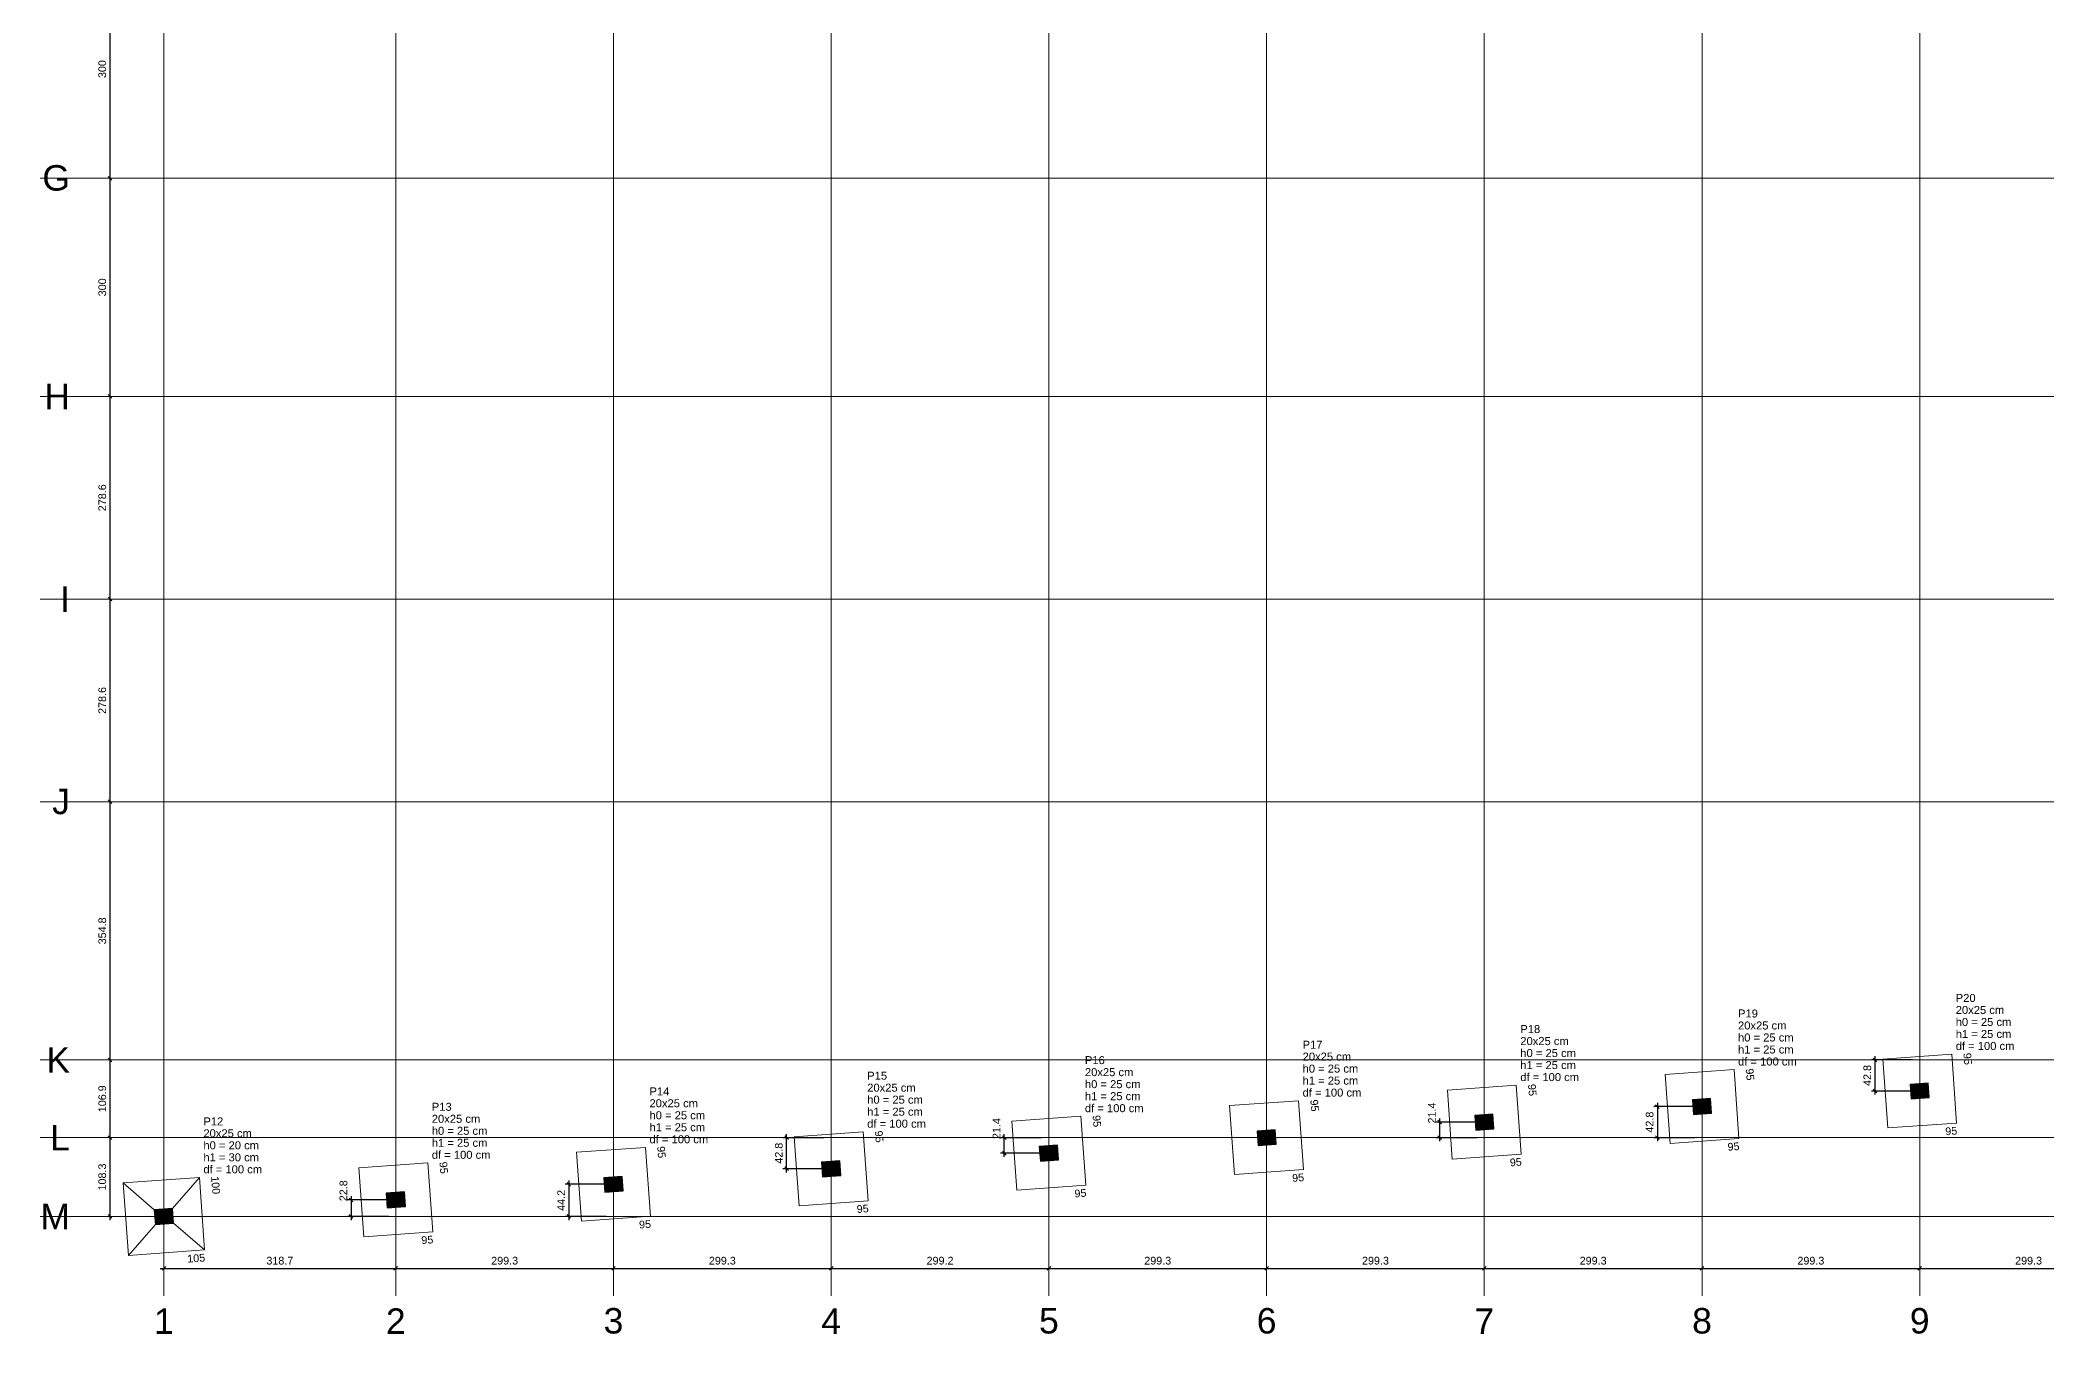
# Model space of a CAD drawing. Header units: millimetres. Extents: x 7 to 580, y -90 to 91.
# Drawn here: x 6.6 to 61.7, y 8.6 to 44.2 of the extents above; entities that cross this region are included whole.
import ezdxf

# ---------------------------------------------------------------- set-up
doc = ezdxf.new("R2010")
doc.units = ezdxf.units.MM
for name, color, linetype, lineweight in [('LC-Cotas', 7, 'Continuous', 5), ('LC-Eixos', 7, 'Continuous', 5), ('LC-Hachuras dos pilares', 9, 'Continuous', 5), ('LC-Seção das fundações', 7, 'Continuous', 5), ('LC-Seção dos pilares', 4, 'Continuous', 30), ('LC-Textos', 3, 'Continuous', 20)]:
    doc.layers.add(name, color=color, linetype=linetype, lineweight=lineweight)
doc.styles.add('Arial', font='arial.ttf')
doc.styles.get("Standard").update_dxf_attribs({"font": 'arial.ttf'})
doc.dimstyles.new('UM_50.000000', dxfattribs={"dimtxt": 0.18, "dimasz": 0.1, "dimexe": 0.1, "dimexo": 0.2, "dimgap": 0, "dimtad": 1, "dimtih": 1, "dimtoh": 1, "dimdec": 1, "dimlfac": 50, "dimzin": 0, "dimdsep": 46, "dimtxsty": 'Standard', "dimblk": 'CLOSED', "dimblk1": 'CLOSED', "dimblk2": 'CLOSED', "dimcen": 0.09, "dimdle": 0.1, "dimadec": 1, "dimazin": 2, "dimtfac": 1, "dimtdec": 4, "dimtofl": 0, "dimtmove": 0, "dimatfit": 3, "dimldrblk": 'CLOSED', "dimfxl": 1, "dimtolj": 1, "dimarcsym": 0})

# ---------------------------------------------------------------- blocks, each defined once
blk = doc.blocks.new('_OBLIQUE')
at = {"color": 0, "linetype": 'ByBlock', "lineweight": -2}
blk.add_line((-0.5, -0.5), (0.5, 0.5), dxfattribs=at)
blk = doc.blocks.new('*D69')
at = {"layer": 'Defpoints', "color": 0, "transparency": 16777216}
for p in [(16.358, 12.29), (15.13, 11.834), (16.358, 11.834)]:
    blk.add_point(p, dxfattribs=at)
at = {"layer": 'LC-Cotas', "color": 0, "lineweight": -2, "transparency": 16777216}
for p, q in [((16.158, 12.29), (15.03, 12.29)), ((15.13, 12.39), (15.13, 11.734)), ((16.158, 11.834), (15.03, 11.834))]:
    blk.add_line(p, q, dxfattribs=at)
at = {"layer": 'LC-Cotas', "color": 0, "lineweight": -2, "transparency": 16777216, "xscale": 0.1, "yscale": 0.1, "zscale": 0.1}
for p, rotation in [((15.13, 12.29), 90), ((15.13, 11.834), 270)]:
    blk.add_blockref('_OBLIQUE', p, dxfattribs=dict(at, rotation=rotation))
at = {"layer": 'LC-Cotas', "transparency": 16777216, "insert": (14.919, 12.54), "char_height": 0.2118, "attachment_point": 5, "rotation": 90, "style": 'Arial'}
blk.add_mtext('\\A1;22.8', dxfattribs=at)
blk = doc.blocks.new('*D70')
at = {"layer": 'Defpoints', "color": 0, "transparency": 16777216}
for p in [(22.343, 12.718), (21.115, 11.834), (22.343, 11.834)]:
    blk.add_point(p, dxfattribs=at)
at = {"layer": 'LC-Cotas', "color": 0, "lineweight": -2, "transparency": 16777216}
for p, q in [((22.143, 12.718), (21.015, 12.718)), ((21.115, 12.818), (21.115, 11.734)), ((22.143, 11.834), (21.015, 11.834))]:
    blk.add_line(p, q, dxfattribs=at)
at = {"layer": 'LC-Cotas', "color": 0, "lineweight": -2, "transparency": 16777216, "xscale": 0.1, "yscale": 0.1, "zscale": 0.1}
for p, rotation in [((21.115, 12.718), 90), ((21.115, 11.834), 270)]:
    blk.add_blockref('_OBLIQUE', p, dxfattribs=dict(at, rotation=rotation))
at = {"layer": 'LC-Cotas', "transparency": 16777216, "insert": (20.904, 12.276), "char_height": 0.2118, "attachment_point": 5, "rotation": 90, "style": 'Arial'}
blk.add_mtext('\\A1;44.2', dxfattribs=at)
blk = doc.blocks.new('*D71')
at = {"layer": 'Defpoints', "color": 0, "transparency": 16777216}
for p in [(27.1, 14), (28.328, 14), (28.328, 13.145)]:
    blk.add_point(p, dxfattribs=at)
at = {"layer": 'LC-Cotas', "color": 0, "lineweight": -2, "transparency": 16777216}
for p, q in [((28.128, 14), (27, 14)), ((27.1, 13.045), (27.1, 14.1)), ((28.128, 13.145), (27, 13.145))]:
    blk.add_line(p, q, dxfattribs=at)
at = {"layer": 'LC-Cotas', "color": 0, "lineweight": -2, "transparency": 16777216, "xscale": 0.1, "yscale": 0.1, "zscale": 0.1}
for p, rotation in [((27.1, 14), 90), ((27.1, 13.145), 270)]:
    blk.add_blockref('_OBLIQUE', p, dxfattribs=dict(at, rotation=rotation))
at = {"layer": 'LC-Cotas', "transparency": 16777216, "insert": (26.889, 13.573), "char_height": 0.2118, "attachment_point": 5, "rotation": 90, "style": 'Arial'}
blk.add_mtext('\\A1;42.8', dxfattribs=at)
blk = doc.blocks.new('*D72')
at = {"layer": 'Defpoints', "color": 0, "transparency": 16777216}
for p in [(33.085, 14), (34.312, 14), (34.312, 13.573)]:
    blk.add_point(p, dxfattribs=at)
at = {"layer": 'LC-Cotas', "color": 0, "lineweight": -2, "transparency": 16777216}
for p, q in [((34.112, 14), (32.985, 14)), ((33.085, 13.473), (33.085, 14.1)), ((34.112, 13.573), (32.985, 13.573))]:
    blk.add_line(p, q, dxfattribs=at)
at = {"layer": 'LC-Cotas', "color": 0, "lineweight": -2, "transparency": 16777216, "xscale": 0.1, "yscale": 0.1, "zscale": 0.1}
for p, rotation in [((33.085, 14), 90), ((33.085, 13.573), 270)]:
    blk.add_blockref('_OBLIQUE', p, dxfattribs=dict(at, rotation=rotation))
at = {"layer": 'LC-Cotas', "transparency": 16777216, "insert": (32.873, 14.25), "char_height": 0.2118, "attachment_point": 5, "rotation": 90, "style": 'Arial'}
blk.add_mtext('\\A1;21.4', dxfattribs=at)
blk = doc.blocks.new('*D73')
at = {"layer": 'Defpoints', "color": 0, "transparency": 16777216}
for p in [(46.282, 14.428), (45.055, 14), (46.282, 14)]:
    blk.add_point(p, dxfattribs=at)
at = {"layer": 'LC-Cotas', "color": 0, "lineweight": -2, "transparency": 16777216}
for p, q in [((46.082, 14.428), (44.955, 14.428)), ((45.055, 14.528), (45.055, 13.9)), ((46.082, 14), (44.955, 14))]:
    blk.add_line(p, q, dxfattribs=at)
at = {"layer": 'LC-Cotas', "color": 0, "lineweight": -2, "transparency": 16777216, "xscale": 0.1, "yscale": 0.1, "zscale": 0.1}
for p, rotation in [((45.055, 14.428), 90), ((45.055, 14), 270)]:
    blk.add_blockref('_OBLIQUE', p, dxfattribs=dict(at, rotation=rotation))
at = {"layer": 'LC-Cotas', "transparency": 16777216, "insert": (44.843, 14.678), "char_height": 0.2118, "attachment_point": 5, "rotation": 90, "style": 'Arial'}
blk.add_mtext('\\A1;21.4', dxfattribs=at)
blk = doc.blocks.new('*D74')
at = {"layer": 'Defpoints', "color": 0, "transparency": 16777216}
for p in [(52.267, 14.855), (51.04, 14), (52.267, 14)]:
    blk.add_point(p, dxfattribs=at)
at = {"layer": 'LC-Cotas', "color": 0, "lineweight": -2, "transparency": 16777216}
for p, q in [((51.04, 14.955), (51.04, 13.9)), ((52.067, 14.855), (50.94, 14.855)), ((52.067, 14), (50.94, 14))]:
    blk.add_line(p, q, dxfattribs=at)
at = {"layer": 'LC-Cotas', "color": 0, "lineweight": -2, "transparency": 16777216, "xscale": 0.1, "yscale": 0.1, "zscale": 0.1}
for p, rotation in [((51.04, 14.855), 90), ((51.04, 14), 270)]:
    blk.add_blockref('_OBLIQUE', p, dxfattribs=dict(at, rotation=rotation))
at = {"layer": 'LC-Cotas', "transparency": 16777216, "insert": (50.828, 14.428), "char_height": 0.2118, "attachment_point": 5, "rotation": 90, "style": 'Arial'}
blk.add_mtext('\\A1;42.8', dxfattribs=at)
blk = doc.blocks.new('*D75')
at = {"layer": 'Defpoints', "color": 0, "transparency": 16777216}
for p in [(57.025, 16.138), (58.252, 16.138), (58.252, 15.283)]:
    blk.add_point(p, dxfattribs=at)
at = {"layer": 'LC-Cotas', "color": 0, "lineweight": -2, "transparency": 16777216}
for p, q in [((58.052, 16.138), (56.925, 16.138)), ((57.025, 15.183), (57.025, 16.238)), ((58.052, 15.283), (56.925, 15.283))]:
    blk.add_line(p, q, dxfattribs=at)
at = {"layer": 'LC-Cotas', "color": 0, "lineweight": -2, "transparency": 16777216, "xscale": 0.1, "yscale": 0.1, "zscale": 0.1}
for p, rotation in [((57.025, 16.138), 90), ((57.025, 15.283), 270)]:
    blk.add_blockref('_OBLIQUE', p, dxfattribs=dict(at, rotation=rotation))
at = {"layer": 'LC-Cotas', "transparency": 16777216, "insert": (56.813, 15.71), "char_height": 0.2118, "attachment_point": 5, "rotation": 90, "style": 'Arial'}
blk.add_mtext('\\A1;42.8', dxfattribs=at)
blk = doc.blocks.new('*D81')
at = {"layer": 'Defpoints', "color": 0, "transparency": 16777216}
for p in [(8.501, 14), (8.501, 14), (8.501, 11.834)]:
    blk.add_point(p, dxfattribs=at)
at = {"layer": 'LC-Cotas', "color": 0, "lineweight": -2, "transparency": 16777216}
blk.add_line((8.501, 11.734), (8.501, 14.1), dxfattribs=at)
at = {"layer": 'LC-Cotas', "color": 0, "lineweight": -2, "transparency": 16777216, "xscale": 0.1, "yscale": 0.1, "zscale": 0.1}
for p, rotation in [((8.501, 14), 90), ((8.501, 11.834), 270)]:
    blk.add_blockref('_OBLIQUE', p, dxfattribs=dict(at, rotation=rotation))
at = {"layer": 'LC-Cotas', "transparency": 16777216, "insert": (8.289, 12.917), "char_height": 0.2118, "attachment_point": 5, "rotation": 90, "style": 'Arial'}
blk.add_mtext('\\A1;108.3', dxfattribs=at)
blk = doc.blocks.new('*D82')
at = {"layer": 'Defpoints', "color": 0, "transparency": 16777216}
for p in [(8.501, 16.138), (8.501, 16.138), (8.501, 14)]:
    blk.add_point(p, dxfattribs=at)
at = {"layer": 'LC-Cotas', "color": 0, "lineweight": -2, "transparency": 16777216}
blk.add_line((8.501, 13.9), (8.501, 16.238), dxfattribs=at)
at = {"layer": 'LC-Cotas', "color": 0, "lineweight": -2, "transparency": 16777216, "xscale": 0.1, "yscale": 0.1, "zscale": 0.1}
for p, rotation in [((8.501, 16.138), 90), ((8.501, 14), 270)]:
    blk.add_blockref('_OBLIQUE', p, dxfattribs=dict(at, rotation=rotation))
at = {"layer": 'LC-Cotas', "transparency": 16777216, "insert": (8.289, 15.069), "char_height": 0.2118, "attachment_point": 5, "rotation": 90, "style": 'Arial'}
blk.add_mtext('\\A1;106.9', dxfattribs=at)
blk = doc.blocks.new('*D83')
at = {"layer": 'Defpoints', "color": 0, "transparency": 16777216}
for p in [(8.501, 23.234), (8.501, 23.234), (8.501, 16.138)]:
    blk.add_point(p, dxfattribs=at)
at = {"layer": 'LC-Cotas', "color": 0, "lineweight": -2, "transparency": 16777216}
blk.add_line((8.501, 16.038), (8.501, 23.334), dxfattribs=at)
at = {"layer": 'LC-Cotas', "color": 0, "lineweight": -2, "transparency": 16777216, "xscale": 0.1, "yscale": 0.1, "zscale": 0.1}
for p, rotation in [((8.501, 23.234), 90), ((8.501, 16.138), 270)]:
    blk.add_blockref('_OBLIQUE', p, dxfattribs=dict(at, rotation=rotation))
at = {"layer": 'LC-Cotas', "transparency": 16777216, "insert": (8.289, 19.686), "char_height": 0.2118, "attachment_point": 5, "rotation": 90, "style": 'Arial'}
blk.add_mtext('\\A1;354.8', dxfattribs=at)
blk = doc.blocks.new('*D84')
at = {"layer": 'Defpoints', "color": 0, "transparency": 16777216}
for p in [(8.501, 28.806), (8.501, 28.806), (8.501, 23.234)]:
    blk.add_point(p, dxfattribs=at)
at = {"layer": 'LC-Cotas', "color": 0, "lineweight": -2, "transparency": 16777216}
blk.add_line((8.501, 23.134), (8.501, 28.906), dxfattribs=at)
at = {"layer": 'LC-Cotas', "color": 0, "lineweight": -2, "transparency": 16777216, "xscale": 0.1, "yscale": 0.1, "zscale": 0.1}
for p, rotation in [((8.501, 28.806), 90), ((8.501, 23.234), 270)]:
    blk.add_blockref('_OBLIQUE', p, dxfattribs=dict(at, rotation=rotation))
at = {"layer": 'LC-Cotas', "transparency": 16777216, "insert": (8.289, 26.02), "char_height": 0.2118, "attachment_point": 5, "rotation": 90, "style": 'Arial'}
blk.add_mtext('\\A1;278.6', dxfattribs=at)
blk = doc.blocks.new('*D88')
at = {"layer": 'Defpoints', "color": 0, "transparency": 16777216}
for p in [(8.501, 34.379), (8.501, 34.379), (8.501, 28.806)]:
    blk.add_point(p, dxfattribs=at)
at = {"layer": 'LC-Cotas', "color": 0, "lineweight": -2, "transparency": 16777216}
blk.add_line((8.501, 28.706), (8.501, 34.479), dxfattribs=at)
at = {"layer": 'LC-Cotas', "color": 0, "lineweight": -2, "transparency": 16777216, "xscale": 0.1, "yscale": 0.1, "zscale": 0.1}
for p, rotation in [((8.501, 34.379), 90), ((8.501, 28.806), 270)]:
    blk.add_blockref('_OBLIQUE', p, dxfattribs=dict(at, rotation=rotation))
at = {"layer": 'LC-Cotas', "transparency": 16777216, "insert": (8.289, 31.593), "char_height": 0.2118, "attachment_point": 5, "rotation": 90, "style": 'Arial'}
blk.add_mtext('\\A1;278.6', dxfattribs=at)
blk = doc.blocks.new('*D89')
at = {"layer": 'Defpoints', "color": 0, "transparency": 16777216}
for p in [(8.501, 40.379), (8.501, 40.379), (8.501, 34.379)]:
    blk.add_point(p, dxfattribs=at)
at = {"layer": 'LC-Cotas', "color": 0, "lineweight": -2, "transparency": 16777216}
blk.add_line((8.501, 34.279), (8.501, 40.479), dxfattribs=at)
at = {"layer": 'LC-Cotas', "color": 0, "lineweight": -2, "transparency": 16777216, "xscale": 0.1, "yscale": 0.1, "zscale": 0.1}
for p, rotation in [((8.501, 40.379), 90), ((8.501, 34.379), 270)]:
    blk.add_blockref('_OBLIQUE', p, dxfattribs=dict(at, rotation=rotation))
at = {"layer": 'LC-Cotas', "transparency": 16777216, "insert": (8.289, 37.379), "char_height": 0.2118, "attachment_point": 5, "rotation": 90, "style": 'Arial'}
blk.add_mtext('\\A1;300', dxfattribs=at)
blk = doc.blocks.new('*D90')
at = {"layer": 'Defpoints', "color": 0, "transparency": 16777216}
for p in [(8.501, 46.379), (8.501, 46.379), (8.501, 40.379)]:
    blk.add_point(p, dxfattribs=at)
at = {"layer": 'LC-Cotas', "color": 0, "lineweight": -2, "transparency": 16777216}
blk.add_line((8.501, 40.279), (8.501, 46.479), dxfattribs=at)
at = {"layer": 'LC-Cotas', "color": 0, "lineweight": -2, "transparency": 16777216, "xscale": 0.1, "yscale": 0.1, "zscale": 0.1}
for p, rotation in [((8.501, 46.379), 90), ((8.501, 40.379), 270)]:
    blk.add_blockref('_OBLIQUE', p, dxfattribs=dict(at, rotation=rotation))
at = {"layer": 'LC-Cotas', "transparency": 16777216, "insert": (8.289, 43.379), "char_height": 0.2118, "attachment_point": 5, "rotation": 90, "style": 'Arial'}
blk.add_mtext('\\A1;300', dxfattribs=at)
blk = doc.blocks.new('*D96')
at = {"layer": 'Defpoints', "color": 0, "transparency": 16777216}
for p in [(9.983, 10.406), (16.358, 10.406), (16.358, 10.406)]:
    blk.add_point(p, dxfattribs=at)
at = {"layer": 'LC-Cotas', "color": 0, "lineweight": -2, "transparency": 16777216}
blk.add_line((9.883, 10.406), (16.458, 10.406), dxfattribs=at)
at = {"layer": 'LC-Cotas', "color": 0, "lineweight": -2, "transparency": 16777216, "xscale": 0.1, "yscale": 0.1, "zscale": 0.1, "rotation": 180}
blk.add_blockref('_OBLIQUE', (9.983, 10.406), dxfattribs=at)
at = {"layer": 'LC-Cotas', "color": 0, "lineweight": -2, "transparency": 16777216, "xscale": 0.1, "yscale": 0.1, "zscale": 0.1}
blk.add_blockref('_OBLIQUE', (16.358, 10.406), dxfattribs=at)
at = {"layer": 'LC-Cotas', "transparency": 16777216, "insert": (13.17, 10.617), "char_height": 0.2118, "attachment_point": 5, "rotation": 0.0057, "style": 'Arial'}
blk.add_mtext('\\A1;318.7', dxfattribs=at)
blk = doc.blocks.new('*D97')
at = {"layer": 'Defpoints', "color": 0, "transparency": 16777216}
for p in [(16.358, 10.406), (22.343, 10.406), (22.343, 10.406)]:
    blk.add_point(p, dxfattribs=at)
at = {"layer": 'LC-Cotas', "color": 0, "lineweight": -2, "transparency": 16777216}
blk.add_line((16.258, 10.406), (22.443, 10.406), dxfattribs=at)
at = {"layer": 'LC-Cotas', "color": 0, "lineweight": -2, "transparency": 16777216, "xscale": 0.1, "yscale": 0.1, "zscale": 0.1, "rotation": 180}
blk.add_blockref('_OBLIQUE', (16.358, 10.406), dxfattribs=at)
at = {"layer": 'LC-Cotas', "color": 0, "lineweight": -2, "transparency": 16777216, "xscale": 0.1, "yscale": 0.1, "zscale": 0.1}
blk.add_blockref('_OBLIQUE', (22.343, 10.406), dxfattribs=at)
at = {"layer": 'LC-Cotas', "transparency": 16777216, "insert": (19.35, 10.617), "char_height": 0.2118, "attachment_point": 5, "rotation": 0.0057, "style": 'Arial'}
blk.add_mtext('\\A1;299.3', dxfattribs=at)
blk = doc.blocks.new('*D98')
at = {"layer": 'Defpoints', "color": 0, "transparency": 16777216}
for p in [(22.343, 10.406), (28.328, 10.406), (28.328, 10.406)]:
    blk.add_point(p, dxfattribs=at)
at = {"layer": 'LC-Cotas', "color": 0, "lineweight": -2, "transparency": 16777216}
blk.add_line((22.243, 10.406), (28.428, 10.406), dxfattribs=at)
at = {"layer": 'LC-Cotas', "color": 0, "lineweight": -2, "transparency": 16777216, "xscale": 0.1, "yscale": 0.1, "zscale": 0.1, "rotation": 180}
blk.add_blockref('_OBLIQUE', (22.343, 10.406), dxfattribs=at)
at = {"layer": 'LC-Cotas', "color": 0, "lineweight": -2, "transparency": 16777216, "xscale": 0.1, "yscale": 0.1, "zscale": 0.1}
blk.add_blockref('_OBLIQUE', (28.328, 10.406), dxfattribs=at)
at = {"layer": 'LC-Cotas', "transparency": 16777216, "insert": (25.335, 10.617), "char_height": 0.2118, "attachment_point": 5, "rotation": 0.0057, "style": 'Arial'}
blk.add_mtext('\\A1;299.3', dxfattribs=at)
blk = doc.blocks.new('*D99')
at = {"layer": 'Defpoints', "color": 0, "transparency": 16777216}
for p in [(28.328, 10.406), (34.312, 10.406), (34.312, 10.406)]:
    blk.add_point(p, dxfattribs=at)
at = {"layer": 'LC-Cotas', "color": 0, "lineweight": -2, "transparency": 16777216}
blk.add_line((28.228, 10.406), (34.412, 10.406), dxfattribs=at)
at = {"layer": 'LC-Cotas', "color": 0, "lineweight": -2, "transparency": 16777216, "xscale": 0.1, "yscale": 0.1, "zscale": 0.1, "rotation": 180}
blk.add_blockref('_OBLIQUE', (28.328, 10.406), dxfattribs=at)
at = {"layer": 'LC-Cotas', "color": 0, "lineweight": -2, "transparency": 16777216, "xscale": 0.1, "yscale": 0.1, "zscale": 0.1}
blk.add_blockref('_OBLIQUE', (34.312, 10.406), dxfattribs=at)
at = {"layer": 'LC-Cotas', "transparency": 16777216, "insert": (31.32, 10.617), "char_height": 0.2118, "attachment_point": 5, "rotation": 0.0057, "style": 'Arial'}
blk.add_mtext('\\A1;299.2', dxfattribs=at)
blk = doc.blocks.new('*D100')
at = {"layer": 'Defpoints', "color": 0, "transparency": 16777216}
for p in [(34.312, 10.406), (40.297, 10.406), (40.297, 10.406)]:
    blk.add_point(p, dxfattribs=at)
at = {"layer": 'LC-Cotas', "color": 0, "lineweight": -2, "transparency": 16777216}
blk.add_line((34.212, 10.406), (40.397, 10.406), dxfattribs=at)
at = {"layer": 'LC-Cotas', "color": 0, "lineweight": -2, "transparency": 16777216, "xscale": 0.1, "yscale": 0.1, "zscale": 0.1, "rotation": 180}
blk.add_blockref('_OBLIQUE', (34.312, 10.406), dxfattribs=at)
at = {"layer": 'LC-Cotas', "color": 0, "lineweight": -2, "transparency": 16777216, "xscale": 0.1, "yscale": 0.1, "zscale": 0.1}
blk.add_blockref('_OBLIQUE', (40.297, 10.406), dxfattribs=at)
at = {"layer": 'LC-Cotas', "transparency": 16777216, "insert": (37.305, 10.617), "char_height": 0.2118, "attachment_point": 5, "rotation": 0.0057, "style": 'Arial'}
blk.add_mtext('\\A1;299.3', dxfattribs=at)
blk = doc.blocks.new('*D101')
at = {"layer": 'Defpoints', "color": 0, "transparency": 16777216}
for p in [(40.297, 10.406), (46.282, 10.406), (46.282, 10.406)]:
    blk.add_point(p, dxfattribs=at)
at = {"layer": 'LC-Cotas', "color": 0, "lineweight": -2, "transparency": 16777216}
blk.add_line((40.197, 10.406), (46.382, 10.406), dxfattribs=at)
at = {"layer": 'LC-Cotas', "color": 0, "lineweight": -2, "transparency": 16777216, "xscale": 0.1, "yscale": 0.1, "zscale": 0.1, "rotation": 180}
blk.add_blockref('_OBLIQUE', (40.297, 10.406), dxfattribs=at)
at = {"layer": 'LC-Cotas', "color": 0, "lineweight": -2, "transparency": 16777216, "xscale": 0.1, "yscale": 0.1, "zscale": 0.1}
blk.add_blockref('_OBLIQUE', (46.282, 10.406), dxfattribs=at)
at = {"layer": 'LC-Cotas', "transparency": 16777216, "insert": (43.29, 10.617), "char_height": 0.2118, "attachment_point": 5, "rotation": 0.0057, "style": 'Arial'}
blk.add_mtext('\\A1;299.3', dxfattribs=at)
blk = doc.blocks.new('*D102')
at = {"layer": 'Defpoints', "color": 0, "transparency": 16777216}
for p in [(46.282, 10.406), (52.267, 10.406), (52.267, 10.406)]:
    blk.add_point(p, dxfattribs=at)
at = {"layer": 'LC-Cotas', "color": 0, "lineweight": -2, "transparency": 16777216}
blk.add_line((46.182, 10.406), (52.367, 10.406), dxfattribs=at)
at = {"layer": 'LC-Cotas', "color": 0, "lineweight": -2, "transparency": 16777216, "xscale": 0.1, "yscale": 0.1, "zscale": 0.1, "rotation": 180}
blk.add_blockref('_OBLIQUE', (46.282, 10.406), dxfattribs=at)
at = {"layer": 'LC-Cotas', "color": 0, "lineweight": -2, "transparency": 16777216, "xscale": 0.1, "yscale": 0.1, "zscale": 0.1}
blk.add_blockref('_OBLIQUE', (52.267, 10.406), dxfattribs=at)
at = {"layer": 'LC-Cotas', "transparency": 16777216, "insert": (49.275, 10.617), "char_height": 0.2118, "attachment_point": 5, "rotation": 0.0057, "style": 'Arial'}
blk.add_mtext('\\A1;299.3', dxfattribs=at)
blk = doc.blocks.new('*D103')
at = {"layer": 'Defpoints', "color": 0, "transparency": 16777216}
for p in [(52.267, 10.406), (58.252, 10.406), (58.252, 10.406)]:
    blk.add_point(p, dxfattribs=at)
at = {"layer": 'LC-Cotas', "color": 0, "lineweight": -2, "transparency": 16777216}
blk.add_line((52.167, 10.406), (58.352, 10.406), dxfattribs=at)
at = {"layer": 'LC-Cotas', "color": 0, "lineweight": -2, "transparency": 16777216, "xscale": 0.1, "yscale": 0.1, "zscale": 0.1, "rotation": 180}
blk.add_blockref('_OBLIQUE', (52.267, 10.406), dxfattribs=at)
at = {"layer": 'LC-Cotas', "color": 0, "lineweight": -2, "transparency": 16777216, "xscale": 0.1, "yscale": 0.1, "zscale": 0.1}
blk.add_blockref('_OBLIQUE', (58.252, 10.406), dxfattribs=at)
at = {"layer": 'LC-Cotas', "transparency": 16777216, "insert": (55.26, 10.617), "char_height": 0.2118, "attachment_point": 5, "rotation": 0.0057, "style": 'Arial'}
blk.add_mtext('\\A1;299.3', dxfattribs=at)
blk = doc.blocks.new('*D104')
at = {"layer": 'Defpoints', "color": 0, "transparency": 16777216}
for p in [(58.252, 10.406), (64.237, 10.406), (64.237, 10.406)]:
    blk.add_point(p, dxfattribs=at)
at = {"layer": 'LC-Cotas', "color": 0, "lineweight": -2, "transparency": 16777216}
blk.add_line((58.152, 10.406), (64.337, 10.406), dxfattribs=at)
at = {"layer": 'LC-Cotas', "color": 0, "lineweight": -2, "transparency": 16777216, "xscale": 0.1, "yscale": 0.1, "zscale": 0.1, "rotation": 180}
blk.add_blockref('_OBLIQUE', (58.252, 10.406), dxfattribs=at)
at = {"layer": 'LC-Cotas', "color": 0, "lineweight": -2, "transparency": 16777216, "xscale": 0.1, "yscale": 0.1, "zscale": 0.1}
blk.add_blockref('_OBLIQUE', (64.237, 10.406), dxfattribs=at)
at = {"layer": 'LC-Cotas', "transparency": 16777216, "insert": (61.245, 10.617), "char_height": 0.2118, "attachment_point": 5, "rotation": 0.0057, "style": 'Arial'}
blk.add_mtext('\\A1;299.3', dxfattribs=at)

msp = doc.modelspace()

# ---------------------------------------------------------------- hatches: boundary and pattern name
at = {"layer": 'LC-Hachuras dos pilares', "linetype": 'Continuous'}
for points in [[(57.9888, 15.4643), (58.0174, 15.0653), (58.5161, 15.1011), (58.4875, 15.5001), (57.9888, 15.4643)], [(52.0038, 15.0369), (52.0324, 14.6379), (52.5311, 14.6737), (52.5025, 15.0727), (52.0038, 15.0369)], [(46.0188, 14.6093), (46.0474, 14.2103), (46.5461, 14.2461), (46.5175, 14.6451), (46.0188, 14.6093)], [(40.0338, 14.1819), (40.0624, 13.7829), (40.5611, 13.8187), (40.5325, 14.2177), (40.0338, 14.1819)], [(28.064, 13.3267), (28.0926, 12.9277), (28.5913, 12.9635), (28.5627, 13.3625), (28.064, 13.3267)], [(34.0488, 13.7543), (34.0774, 13.3553), (34.5761, 13.3911), (34.5475, 13.7901), (34.0488, 13.7543)], [(22.079, 12.8993), (22.1076, 12.5003), (22.6063, 12.5361), (22.5777, 12.9351), (22.079, 12.8993)], [(16.094, 12.4717), (16.1226, 12.0727), (16.6213, 12.1085), (16.5927, 12.5075), (16.094, 12.4717)], [(9.719, 12.0161), (9.7476, 11.6171), (10.2464, 11.6528), (10.2178, 12.0518), (9.719, 12.0161)]]:
    msp.add_hatch(color=256, dxfattribs=at).paths.add_polyline_path(points)

# ---------------------------------------------------------------- linework, layer by layer
at = {"layer": 'LC-Eixos'}
for p, q in [((9.9827, 79.7451), (9.9827, 9.6556)), ((16.3577, 79.7451), (16.3577, 9.6556)), ((22.3427, 79.7451), (22.3427, 9.6556)), ((28.3277, 79.7451), (28.3277, 9.6556)), ((34.3125, 79.7451), (34.3125, 9.6556)), ((40.2975, 79.7451), (40.2975, 9.6556)), ((46.2825, 79.7451), (46.2825, 9.6556)), ((52.2675, 79.7451), (52.2675, 9.6556)), ((58.2525, 79.7451), (58.2525, 9.6556)), ((6.5802, 40.3786), (100.574, 40.3786)), ((6.5802, 34.3786), (100.574, 34.3786)), ((6.5802, 28.8064), (100.574, 28.8064)), ((6.5802, 23.234), (100.574, 23.234)), ((6.5802, 16.1377), (100.574, 16.1377)), ((6.5802, 14.0003), (100.574, 14.0003)), ((6.5802, 11.8344), (100.574, 11.8344))]:
    msp.add_line(p, q, dxfattribs=at)
at = {"layer": 'LC-Seção das fundações'}
for p, q in [((57.237, 16.1624), (59.1321, 16.2982)), ((57.3728, 14.2672), (57.237, 16.1624)), ((59.1321, 16.2982), (59.2679, 14.4031)), ((51.252, 15.735), (53.1471, 15.8708)), ((51.3878, 13.8398), (51.252, 15.735)), ((53.1471, 15.8708), (53.2829, 13.9757)), ((39.282, 14.88), (41.1771, 15.0158)), ((41.1771, 15.0158), (41.3129, 13.1207)), ((45.267, 15.3074), (47.1621, 15.4432)), ((45.4028, 13.4122), (45.267, 15.3074)), ((47.1621, 15.4432), (47.2979, 13.5481)), ((33.297, 14.4524), (35.1921, 14.5882)), ((33.4328, 12.5572), (33.297, 14.4524)), ((35.1921, 14.5882), (35.3279, 12.6931)), ((39.4178, 12.9848), (39.282, 14.88)), ((59.2679, 14.4031), (57.3728, 14.2672)), ((27.3122, 14.0248), (29.2073, 14.1606)), ((27.448, 12.1296), (27.3122, 14.0248)), ((29.2073, 14.1606), (29.3431, 12.2655)), ((53.2829, 13.9757), (51.3878, 13.8398)), ((15.3422, 13.1698), (17.2373, 13.3056)), ((17.2373, 13.3056), (17.3731, 11.4105)), ((21.3272, 13.5974), (23.2223, 13.7332)), ((21.463, 11.7022), (21.3272, 13.5974)), ((23.2223, 13.7332), (23.3581, 11.8381)), ((47.2979, 13.5481), (45.4028, 13.4122)), ((8.8639, 12.7568), (10.9585, 12.907)), ((8.8639, 12.7568), (9.719, 12.0161)), ((9.0069, 10.7619), (8.8639, 12.7568)), ((8.8639, 12.7568), (9.719, 12.0161)), ((10.9585, 12.907), (10.2178, 12.0518)), ((10.9585, 12.907), (11.1015, 10.9121)), ((15.478, 11.2746), (15.3422, 13.1698)), ((35.3279, 12.6931), (33.4328, 12.5572)), ((41.3129, 13.1207), (39.4178, 12.9848)), ((29.3431, 12.2655), (27.448, 12.1296)), ((9.0069, 10.7619), (9.7476, 11.6171)), ((11.1015, 10.9121), (10.2464, 11.6528)), ((23.3581, 11.8381), (21.463, 11.7022)), ((17.3731, 11.4105), (15.478, 11.2746)), ((11.1015, 10.9121), (9.0069, 10.7619))]:
    msp.add_line(p, q, dxfattribs=at)
at = {"layer": 'LC-Seção dos pilares'}
for points in [[(57.9888, 15.4643), (58.0174, 15.0653), (58.5161, 15.1011), (58.4875, 15.5001), (57.9888, 15.4643)], [(52.0038, 15.0369), (52.0324, 14.6379), (52.5311, 14.6737), (52.5025, 15.0727), (52.0038, 15.0369)], [(46.0188, 14.6093), (46.0474, 14.2103), (46.5461, 14.2461), (46.5175, 14.6451), (46.0188, 14.6093)], [(40.0338, 14.1819), (40.0624, 13.7829), (40.5611, 13.8187), (40.5325, 14.2177), (40.0338, 14.1819)], [(28.064, 13.3267), (28.0926, 12.9277), (28.5913, 12.9635), (28.5627, 13.3625), (28.064, 13.3267)], [(34.0488, 13.7543), (34.0774, 13.3553), (34.5761, 13.3911), (34.5475, 13.7901), (34.0488, 13.7543)], [(22.079, 12.8993), (22.1076, 12.5003), (22.6063, 12.5361), (22.5777, 12.9351), (22.079, 12.8993)], [(16.094, 12.4717), (16.1226, 12.0727), (16.6213, 12.1085), (16.5927, 12.5075), (16.094, 12.4717)], [(9.719, 12.0161), (9.7476, 11.6171), (10.2464, 11.6528), (10.2178, 12.0518), (9.719, 12.0161)]]:
    msp.add_lwpolyline(points, close=True, dxfattribs=at)

# ---------------------------------------------------------------- texts
at = {"layer": 'LC-Textos', "line_spacing_factor": 0.798, "style": 'Arial'}
for s, insert, char_height, width, attachment_point in [('G', (7.4014, 40.0284), 0.7, 0.84, 9), ('H', (7.4014, 34.0284), 0.7, 0.84, 9), ('I', (7.4014, 28.4564), 0.7, 0.84, 9), ('J', (7.4014, 22.8844), 0.7, 0.84, 9), ('P20', (59.2424, 17.728), 0.22, 0.792, 7), ('20x25 cm', (53.2574, 16.971), 0.22, 2.112, 7), ('P19', (53.2574, 17.301), 0.22, 0.792, 7), ('20x25 cm', (59.2424, 17.398), 0.22, 2.112, 7), ('h0 = 25 cm', (59.2424, 17.068), 0.22, 2.64, 7), ('P17', (41.2874, 16.446), 0.22, 0.792, 7), ('20x25 cm', (47.2724, 16.543), 0.22, 2.112, 7), ('P18', (47.2724, 16.873), 0.22, 0.792, 7), ('h0 = 25 cm', (53.2574, 16.641), 0.22, 2.64, 7), ('df = 100 cm', (59.2424, 16.408), 0.22, 2.904, 7), ('h1 = 25 cm', (59.2424, 16.738), 0.22, 2.64, 7), ('K', (7.4014, 15.7874), 0.7, 0.84, 9), ('P16', (35.3024, 16.018), 0.22, 0.792, 7), ('20x25 cm', (41.2874, 16.116), 0.22, 2.112, 7), ('h0 = 25 cm', (41.2874, 15.786), 0.22, 2.64, 7), ('h0 = 25 cm', (47.2724, 16.213), 0.22, 2.64, 7), ('h1 = 25 cm', (47.2724, 15.883), 0.22, 2.64, 7), ('df = 100 cm', (53.2574, 15.981), 0.22, 2.904, 7), ('h1 = 25 cm', (53.2574, 16.311), 0.22, 2.64, 7), ('20x25 cm', (29.3174, 15.261), 0.22, 2.112, 7), ('P15', (29.3174, 15.591), 0.22, 0.792, 7), ('20x25 cm', (35.3024, 15.688), 0.22, 2.112, 7), ('h0 = 25 cm', (35.3024, 15.358), 0.22, 2.64, 7), ('h1 = 25 cm', (41.2874, 15.456), 0.22, 2.64, 7), ('df = 100 cm', (47.2724, 15.553), 0.22, 2.904, 7), ('P13', (17.3474, 14.736), 0.22, 0.792, 7), ('20x25 cm', (23.3324, 14.833), 0.22, 2.112, 7), ('P14', (23.3324, 15.163), 0.22, 0.792, 7), ('h0 = 25 cm', (29.3174, 14.931), 0.22, 2.64, 7), ('df = 100 cm', (35.3024, 14.698), 0.22, 2.904, 7), ('h1 = 25 cm', (35.3024, 15.028), 0.22, 2.64, 7), ('df = 100 cm', (41.2874, 15.126), 0.22, 2.904, 7), ('L', (7.4014, 13.6504), 0.7, 0.84, 9), ('P12', (11.0684, 14.337), 0.22, 0.792, 7), ('20x25 cm', (17.3474, 14.406), 0.22, 2.112, 7), ('h0 = 25 cm', (23.3324, 14.503), 0.22, 2.64, 7), ('h1 = 25 cm', (23.3324, 14.173), 0.22, 2.64, 7), ('df = 100 cm', (29.3174, 14.271), 0.22, 2.904, 7), ('h1 = 25 cm', (29.3174, 14.601), 0.22, 2.64, 7), ('20x25 cm', (11.0684, 14.007), 0.22, 2.112, 7), ('h0 = 20 cm', (11.0684, 13.677), 0.22, 2.64, 7), ('h0 = 25 cm', (17.3474, 14.076), 0.22, 2.64, 7), ('h1 = 25 cm', (17.3474, 13.746), 0.22, 2.64, 7), ('df = 100 cm', (23.3324, 13.843), 0.22, 2.904, 7), ('df = 100 cm', (11.0684, 13.017), 0.22, 2.904, 7), ('h1 = 30 cm', (11.0684, 13.347), 0.22, 2.64, 7), ('df = 100 cm', (17.3474, 13.416), 0.22, 2.904, 7), ('M', (7.4014, 11.4844), 0.7, 0.84, 9), ('1', (9.9824, 8.6058), 0.7, 0.84, 8), ('2', (16.3574, 8.6058), 0.7, 0.84, 8), ('3', (22.3424, 8.6058), 0.7, 0.84, 8), ('4', (28.3274, 8.6058), 0.7, 0.84, 8), ('5', (34.3124, 8.6058), 0.7, 0.84, 8), ('6', (40.2974, 8.6058), 0.7, 0.84, 8), ('7', (46.2824, 8.6058), 0.7, 0.84, 8), ('8', (52.2674, 8.6058), 0.7, 0.84, 8), ('9', (58.2524, 8.6058), 0.7, 0.84, 8)]:
    msp.add_mtext(s, dxfattribs=dict(at, insert=insert, char_height=char_height, width=width, attachment_point=attachment_point))
at = {"layer": 'LC-Textos', "char_height": 0.2118, "line_spacing_factor": 0.798, "style": 'Arial'}
for s, insert, width, attachment_point, rotation in [('95', (59.449, 16.3205), 0.50832, 7, 275.00171), ('95', (47.479, 15.4655), 0.50832, 7, 275.00171), ('95', (53.464, 15.8935), 0.50832, 7, 275.00171), ('95', (41.494, 15.0385), 0.50832, 7, 275.00171), ('95', (35.509, 14.6105), 0.50832, 7, 275.00171), ('95', (29.524, 14.1835), 0.50832, 7, 275.00171), ('95', (53.3055, 13.6591), 0.50832, 9, 3.99925), ('95', (59.2905, 14.0861), 0.50832, 9, 3.99925), ('95', (17.554, 13.3285), 0.50832, 7, 275.00171), ('95', (23.539, 13.7555), 0.50832, 7, 275.00171), ('95', (47.3205, 13.2311), 0.50832, 9, 3.99925), ('100', (11.275, 12.9295), 0.76248, 7, 275.00171), ('95', (41.3355, 12.8041), 0.50832, 9, 3.99925), ('95', (29.3655, 11.9481), 0.50832, 9, 3.99925), ('95', (35.3505, 12.3761), 0.50832, 9, 3.99925), ('95', (23.3805, 11.5211), 0.50832, 9, 3.99925), ('95', (17.3955, 11.0931), 0.50832, 9, 3.99925), ('105', (11.1245, 10.5951), 0.76248, 9, 3.99925)]:
    msp.add_mtext(s, dxfattribs=dict(at, insert=insert, width=width, attachment_point=attachment_point, rotation=rotation))

# ---------------------------------------------------------------- dimensions: what is measured, and where the dimension line sits
at = {"layer": 'LC-Cotas'}
for base, p1, p2, override, picture, middle in [((8.5009, 46.3786), (8.5009, 40.3786), (8.5009, 46.3786), {"dimtxt": 0.2118, "dimasz": 0.1, "dimexe": 0.1, "dimexo": 0.2, "dimtad": 1, "dimtih": 0, "dimtoh": 0, "dimdec": 1, "dimlfac": 50, "dimzin": 8, "dimtxsty": 'Arial', "dimblk": 'OBLIQUE', "dimblk1": 'OBLIQUE', "dimblk2": 'OBLIQUE', "dimsah": 1, "dimdle": 0.1, "dimse1": 1, "dimse2": 1, "dimclrt": 256, "dimadec": 1, "dimazin": 3, "dimtmove": 2, "dimldrblk": 'OBLIQUE'}, '*D90', (8.2891, 43.3786)), ((8.5009, 40.3786), (8.5009, 34.3786), (8.5009, 40.3786), {"dimtxt": 0.2118, "dimasz": 0.1, "dimexe": 0.1, "dimexo": 0.2, "dimtad": 1, "dimtih": 0, "dimtoh": 0, "dimdec": 1, "dimlfac": 50, "dimzin": 8, "dimtxsty": 'Arial', "dimblk": 'OBLIQUE', "dimblk1": 'OBLIQUE', "dimblk2": 'OBLIQUE', "dimsah": 1, "dimdle": 0.1, "dimse1": 1, "dimse2": 1, "dimclrt": 256, "dimadec": 1, "dimazin": 3, "dimtmove": 2, "dimldrblk": 'OBLIQUE'}, '*D89', (8.2891, 37.3786)), ((8.5009, 34.3786), (8.5009, 28.8064), (8.5009, 34.3786), {"dimtxt": 0.2118, "dimasz": 0.1, "dimexe": 0.1, "dimexo": 0.2, "dimtad": 1, "dimtih": 0, "dimtoh": 0, "dimdec": 1, "dimlfac": 50, "dimzin": 8, "dimtxsty": 'Arial', "dimblk": 'OBLIQUE', "dimblk1": 'OBLIQUE', "dimblk2": 'OBLIQUE', "dimsah": 1, "dimdle": 0.1, "dimse1": 1, "dimse2": 1, "dimclrt": 256, "dimadec": 1, "dimazin": 3, "dimtmove": 2, "dimldrblk": 'OBLIQUE'}, '*D88', (8.2891, 31.5925)), ((8.5009, 28.8064), (8.5009, 23.234), (8.5009, 28.8064), {"dimtxt": 0.2118, "dimasz": 0.1, "dimexe": 0.1, "dimexo": 0.2, "dimtad": 1, "dimtih": 0, "dimtoh": 0, "dimdec": 1, "dimlfac": 50, "dimzin": 8, "dimtxsty": 'Arial', "dimblk": 'OBLIQUE', "dimblk1": 'OBLIQUE', "dimblk2": 'OBLIQUE', "dimsah": 1, "dimdle": 0.1, "dimse1": 1, "dimse2": 1, "dimclrt": 256, "dimadec": 1, "dimazin": 3, "dimtmove": 2, "dimldrblk": 'OBLIQUE'}, '*D84', (8.2891, 26.0202)), ((8.5009, 23.234), (8.5009, 16.1377), (8.5009, 23.234), {"dimtxt": 0.2118, "dimasz": 0.1, "dimexe": 0.1, "dimexo": 0.2, "dimtad": 1, "dimtih": 0, "dimtoh": 0, "dimdec": 1, "dimlfac": 50, "dimzin": 8, "dimtxsty": 'Arial', "dimblk": 'OBLIQUE', "dimblk1": 'OBLIQUE', "dimblk2": 'OBLIQUE', "dimsah": 1, "dimdle": 0.1, "dimse1": 1, "dimse2": 1, "dimclrt": 256, "dimadec": 1, "dimazin": 3, "dimtmove": 2, "dimldrblk": 'OBLIQUE'}, '*D83', (8.2891, 19.6859)), ((8.5009, 16.1377), (8.5009, 14.0003), (8.5009, 16.1377), {"dimtxt": 0.2118, "dimasz": 0.1, "dimexe": 0.1, "dimexo": 0.2, "dimtad": 1, "dimtih": 0, "dimtoh": 0, "dimdec": 1, "dimlfac": 50, "dimzin": 8, "dimtxsty": 'Arial', "dimblk": 'OBLIQUE', "dimblk1": 'OBLIQUE', "dimblk2": 'OBLIQUE', "dimsah": 1, "dimdle": 0.1, "dimse1": 1, "dimse2": 1, "dimclrt": 256, "dimadec": 1, "dimazin": 3, "dimtmove": 2, "dimldrblk": 'OBLIQUE'}, '*D82', (8.2891, 15.069)), ((57.0251625911, 16.1377121783), (58.2524535911, 15.2827121783), (58.2524535911, 16.1377121783), {"dimtxt": 0.2118, "dimasz": 0.1, "dimexe": 0.1, "dimexo": 0.2, "dimtad": 1, "dimtih": 0, "dimtoh": 0, "dimdec": 1, "dimlfac": 50, "dimzin": 8, "dimtxsty": 'Arial', "dimblk": 'OBLIQUE', "dimblk1": 'OBLIQUE', "dimblk2": 'OBLIQUE', "dimsah": 1, "dimdle": 0.1, "dimse1": 0, "dimse2": 0, "dimclrt": 256, "dimadec": 1, "dimazin": 3, "dimtmove": 2, "dimldrblk": 'OBLIQUE'}, '*D75', (56.8133625911, 15.7102121783)), ((45.0552, 14.0003), (46.2825, 14.4277), (46.2825, 14.0003), {"dimtxt": 0.2118, "dimasz": 0.1, "dimexe": 0.1, "dimexo": 0.2, "dimtad": 1, "dimtih": 0, "dimtoh": 0, "dimdec": 1, "dimlfac": 50, "dimzin": 8, "dimtxsty": 'Arial', "dimblk": 'OBLIQUE', "dimblk1": 'OBLIQUE', "dimblk2": 'OBLIQUE', "dimsah": 1, "dimdle": 0.1, "dimse1": 0, "dimse2": 0, "dimclrt": 256, "dimadec": 1, "dimazin": 3, "dimtmove": 2, "dimldrblk": 'OBLIQUE'}, '*D73', (44.8434, 14.6779)), ((51.0401625911, 14.0003121783), (52.2674535911, 14.8553121783), (52.2674535911, 14.0003121783), {"dimtxt": 0.2118, "dimasz": 0.1, "dimexe": 0.1, "dimexo": 0.2, "dimtad": 1, "dimtih": 0, "dimtoh": 0, "dimdec": 1, "dimlfac": 50, "dimzin": 8, "dimtxsty": 'Arial', "dimblk": 'OBLIQUE', "dimblk1": 'OBLIQUE', "dimblk2": 'OBLIQUE', "dimsah": 1, "dimdle": 0.1, "dimse1": 0, "dimse2": 0, "dimclrt": 256, "dimadec": 1, "dimazin": 3, "dimtmove": 2, "dimldrblk": 'OBLIQUE'}, '*D74', (50.8283625911, 14.4278121783)), ((33.0852, 14.0003), (34.3125, 13.5727), (34.3125, 14.0003), {"dimtxt": 0.2118, "dimasz": 0.1, "dimexe": 0.1, "dimexo": 0.2, "dimtad": 1, "dimtih": 0, "dimtoh": 0, "dimdec": 1, "dimlfac": 50, "dimzin": 8, "dimtxsty": 'Arial', "dimblk": 'OBLIQUE', "dimblk1": 'OBLIQUE', "dimblk2": 'OBLIQUE', "dimsah": 1, "dimdle": 0.1, "dimse1": 0, "dimse2": 0, "dimclrt": 256, "dimadec": 1, "dimazin": 3, "dimtmove": 2, "dimldrblk": 'OBLIQUE'}, '*D72', (32.8734, 14.2505)), ((8.5009, 14.0003), (8.5009, 11.8344), (8.5009, 14.0003), {"dimtxt": 0.2118, "dimasz": 0.1, "dimexe": 0.1, "dimexo": 0.2, "dimtad": 1, "dimtih": 0, "dimtoh": 0, "dimdec": 1, "dimlfac": 50, "dimzin": 8, "dimtxsty": 'Arial', "dimblk": 'OBLIQUE', "dimblk1": 'OBLIQUE', "dimblk2": 'OBLIQUE', "dimsah": 1, "dimdle": 0.1, "dimse1": 1, "dimse2": 1, "dimclrt": 256, "dimadec": 1, "dimazin": 3, "dimtmove": 2, "dimldrblk": 'OBLIQUE'}, '*D81', (8.2891, 12.9174)), ((27.1004, 14.0003), (28.3277, 13.1451), (28.3277, 14.0003), {"dimtxt": 0.2118, "dimasz": 0.1, "dimexe": 0.1, "dimexo": 0.2, "dimtad": 1, "dimtih": 0, "dimtoh": 0, "dimdec": 1, "dimlfac": 50, "dimzin": 8, "dimtxsty": 'Arial', "dimblk": 'OBLIQUE', "dimblk1": 'OBLIQUE', "dimblk2": 'OBLIQUE', "dimsah": 1, "dimdle": 0.1, "dimse1": 0, "dimse2": 0, "dimclrt": 256, "dimadec": 1, "dimazin": 3, "dimtmove": 2, "dimldrblk": 'OBLIQUE'}, '*D71', (26.8886, 13.5727)), ((15.1304, 11.8344), (16.3577, 12.2901), (16.3577, 11.8344), {"dimtxt": 0.2118, "dimasz": 0.1, "dimexe": 0.1, "dimexo": 0.2, "dimtad": 1, "dimtih": 0, "dimtoh": 0, "dimdec": 1, "dimlfac": 50, "dimzin": 8, "dimtxsty": 'Arial', "dimblk": 'OBLIQUE', "dimblk1": 'OBLIQUE', "dimblk2": 'OBLIQUE', "dimsah": 1, "dimdle": 0.1, "dimse1": 0, "dimse2": 0, "dimclrt": 256, "dimadec": 1, "dimazin": 3, "dimtmove": 2, "dimldrblk": 'OBLIQUE'}, '*D69', (14.9186, 12.5403)), ((21.1154, 11.8344), (22.3427, 12.7177), (22.3427, 11.8344), {"dimtxt": 0.2118, "dimasz": 0.1, "dimexe": 0.1, "dimexo": 0.2, "dimtad": 1, "dimtih": 0, "dimtoh": 0, "dimdec": 1, "dimlfac": 50, "dimzin": 8, "dimtxsty": 'Arial', "dimblk": 'OBLIQUE', "dimblk1": 'OBLIQUE', "dimblk2": 'OBLIQUE', "dimsah": 1, "dimdle": 0.1, "dimse1": 0, "dimse2": 0, "dimclrt": 256, "dimadec": 1, "dimazin": 3, "dimtmove": 2, "dimldrblk": 'OBLIQUE'}, '*D70', (20.9036, 12.2761))]:
    dim = msp.add_linear_dim(base=base, p1=p1, p2=p2, angle=90, dimstyle='UM_50.000000', override=override, dxfattribs=at)
    dim.commit()
    dim.dimension.update_dxf_attribs({"geometry": picture, "text_midpoint": middle, "dimtype": 160, "text_rotation": 90})
for base, p1, p2, picture, middle, turn in [((16.35765, 10.40558), (9.98269, 10.40558), (16.35765, 10.40558), '*D96', (13.17017, 10.61738), 0.00573), ((22.3426535911, 10.4055761821), (16.3576535911, 10.4055761821), (22.3426535911, 10.4055761821), '*D97', (19.3501535911, 10.6173761821), 0.005729578), ((28.3276535911, 10.4055761821), (22.3426535911, 10.4055761821), (28.3276535911, 10.4055761821), '*D98', (25.3351535911, 10.6173761821), 0.005729578), ((34.3125, 10.4056), (28.3277, 10.4056), (34.3125, 10.4056), '*D99', (31.3201, 10.6174), 0.00573), ((40.2974535911, 10.4055761821), (34.3124535911, 10.4055761821), (40.2974535911, 10.4055761821), '*D100', (37.3049535911, 10.6173761821), 0.005729578), ((46.2824535911, 10.4055761821), (40.2974535911, 10.4055761821), (46.2824535911, 10.4055761821), '*D101', (43.2899535911, 10.6173761821), 0.005729578), ((52.2674535911, 10.4055761821), (46.2824535911, 10.4055761821), (52.2674535911, 10.4055761821), '*D102', (49.2749535911, 10.6173761821), 0.005729578), ((58.2524535911, 10.4055761821), (52.2674535911, 10.4055761821), (58.2524535911, 10.4055761821), '*D103', (55.2599535911, 10.6173761821), 0.005729578), ((64.2374535911, 10.4055761821), (58.2524535911, 10.4055761821), (64.2374535911, 10.4055761821), '*D104', (61.2449535911, 10.6173761821), 0.005729578)]:
    dim = msp.add_linear_dim(base=base, p1=p1, p2=p2, dimstyle='UM_50.000000', override={"dimtxt": 0.2118, "dimasz": 0.1, "dimexe": 0.1, "dimexo": 0.2, "dimtad": 1, "dimtih": 0, "dimtoh": 0, "dimdec": 1, "dimlfac": 50, "dimzin": 8, "dimtxsty": 'Arial', "dimblk": 'OBLIQUE', "dimblk1": 'OBLIQUE', "dimblk2": 'OBLIQUE', "dimsah": 1, "dimdle": 0.1, "dimse1": 1, "dimse2": 1, "dimclrt": 256, "dimadec": 1, "dimazin": 3, "dimtmove": 2, "dimldrblk": 'OBLIQUE'}, dxfattribs=at)
    dim.commit()
    dim.dimension.update_dxf_attribs({"geometry": picture, "text_midpoint": middle, "dimtype": 160, "text_rotation": turn})

doc.saveas('drawing.dxf')
